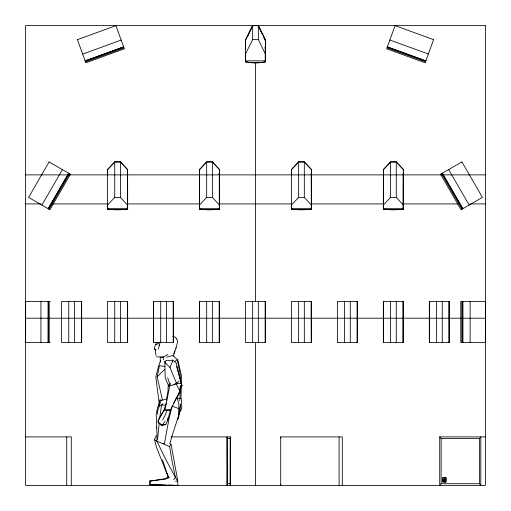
<?xml version="1.0" encoding="UTF-8"?>
<svg xmlns="http://www.w3.org/2000/svg" width="511" height="511" viewBox="0 0 511 511"><rect width="100%" height="100%" fill="white"/><g stroke="black" fill="none" stroke-linecap="round" stroke-linejoin="round"><path stroke-width="0.77" d="M265.19 60.886L265.401 61.869A50.41 47.37 0 0 1 255.404 62.815A50.41 47.37 0 0 1 245.421 61.799L245.676 60.815M245.421 49.203L245.523 48.206M245.427 48.155L245.452 40.011L252.658 25.627L258.342 25.627L265.548 40.011L265.579 61.799A50.41 47.37 0 0 1 255.596 62.815A50.41 47.37 0 0 1 245.599 61.869M265.401 49.28L265.433 41.001L263.817 37.507M245.567 40.082L252.658 25.646L258.342 25.633L265.433 40.082L265.254 60.898M265.401 47.862L265.19 46.878M107.495 173.714L107.572 173.229M107.502 173.191L107.527 169.575L114.732 161.917L120.417 161.917L127.622 169.575L127.399 173.191M127.328 208.705L127.265 206.335L127.475 209.223A50.41 25.205 0 0 1 117.479 209.727A50.41 25.205 0 0 1 107.495 209.184L107.751 208.66M127.495 171.057L127.507 169.614L120.417 161.93L114.732 161.917L107.642 169.614M114.732 161.917L114.732 197.393L107.527 205.045L107.502 208.66L127.475 208.699L127.507 169.614M199.443 173.714L199.552 173.216M199.475 169.575L199.443 209.184A50.41 25.205 0 0 0 209.433 209.727A50.41 25.205 0 0 0 219.423 209.223L219.455 169.614L212.365 161.93L206.68 161.917L199.475 169.575L199.45 208.66L219.43 208.699L219.455 205.083L212.365 197.399L212.365 161.93L206.68 161.93L199.597 169.614M199.443 209.184L199.699 208.66M291.398 173.714L291.526 173.21M291.398 173.191L291.43 169.575L298.635 161.917L304.32 161.917L311.525 169.575L311.557 173.714M311.371 173.753L311.193 173.229L311.371 209.223A50.41 25.205 0 0 1 301.381 209.727A50.41 25.205 0 0 1 291.398 209.184L291.653 208.66M291.545 169.614L298.635 161.93L304.32 161.93L311.403 169.614L311.378 208.807M383.346 173.714L383.505 173.197M403.505 173.714L403.473 169.575L396.268 161.917L390.583 161.93L383.378 169.575L383.601 173.191M383.505 206.533L383.493 169.614L390.583 161.93L396.268 161.93L403.358 169.614L403.326 209.223A50.41 25.205 0 0 1 393.329 209.727A50.41 25.205 0 0 1 383.346 209.184L383.601 208.66M403.358 169.614L403.326 208.699L383.352 208.66L383.378 205.045L390.583 197.393L390.583 161.917M219.423 173.753L219.276 173.235L219.308 208.712M403.326 173.753L403.281 173.274L403.326 209.223M181.367 384.246L181.514 375.904L177.707 359.457L174.206 361.814M180.102 388.596L182.05 385.613L181.252 383.665L176.487 383.148L169.965 367.454L172.75 360.97L166.995 360.249L164.836 361.296L165.162 377.527L168.675 386.195M177.202 419.014L178.537 418.26L178.856 404.45L177.374 398.114L175.982 398.235M180.996 398.471L181.335 385.76M177.068 479.97L177.643 480.18L177.969 485.386L149.34 484.658L149.455 481.145L163.718 478.96L168.547 477.268M179.731 400.656L180.466 387.619M155.389 353.478L155.58 350.201L156.072 349.748L154.405 348.892L154.948 346.075L156.072 343.692L156.347 344.67L157.394 344.063M227.191 483.713L227.082 485.386L227.082 436.905L227.191 483.713L230.186 483.713L230.295 485.386L230.295 436.905L171.064 436.905M230.186 483.713L230.295 436.905M280.782 484.275L280.705 485.386L280.705 436.905L342.306 436.905L342.306 485.386M157.586 439.473L159.196 423.025M173.683 356.122L173.925 353.733L176.097 347.704M159.771 417.666L161.546 405.012L162.977 403.486M180.415 386.821L179.7 392.742L173.523 403.441M166.26 402.968L164.395 410.244L166.778 410.684L170.374 410.333L179.827 391.049L180.581 385.281M156.168 343.009L156.264 342.319L158.825 343.788M164.395 410.244L166.861 400.803L170.259 383.09M164.944 408.346L159.177 418.675L157.963 421.32L158.18 422.482L161.489 425.388L165.8 424.647L167.582 420.694L168.023 417.794M178.537 418.26L180.696 403.99L179.597 409.17M166.343 400.266L168.01 390.972L168.132 386.572L169.269 383.748M158.493 406.826L159.815 399.864L160.326 399.685L160.984 400.535L157.292 412.102L157.918 414.351M162.389 399.902L157.164 376.831L159.426 365.748L164.516 366.387M158.295 349.096L160.294 341.814M167.582 420.694L170.636 409.528L167.04 409.879L164.657 409.439L159.068 418.63L158.18 422.482L162.434 425.082L165.289 421.077M169.907 443.931C172.667 432.146 177.573 421.013 180.076 409.177L172.201 406.06L169.294 417.41L164.395 443.72L162.977 443.305M167.04 409.879L165.417 414.632L162.626 419.972M160.569 360.504L158.321 366.955L155.81 376.939L159.081 402.655M175.963 348.163L177.662 341.629L176.64 338.64M433.59 39.634L425.152 62.815L386.661 48.807L395.099 25.627L433.584 39.654M173.925 353.733L174.947 350.948M180.242 411.975L181.833 407.682L181.271 398.752L179.431 398.388M158.659 404.904L159.56 402.789M177.739 480.736L175.401 477.306L172.066 461.171L169.626 446.665L170.214 445.368L171.166 444.742L177.739 480.736L175.669 481.464M247.746 36.051L252.658 25.614L252.658 39.634L245.452 54.019L245.427 60.815L265.401 60.886L265.433 54.096L258.342 39.654L258.342 25.627L262.207 34.013M168.981 477.97L168.113 476.693L156.283 446.755L154.501 439.307L156.27 435.679L156.96 436.598L156.883 441.127L165.743 459.415L175.401 477.306L173.727 479.842M178.473 415.277L179.348 413.603M49.082 161.93L28.578 197.393L49.944 209.727L70.422 174.251L49.062 161.917M41.908 205.083L62.387 169.614M48.168 208.699L68.704 173.261M48.328 208.795L68.755 173.286M48.353 208.807L68.838 173.338M49.075 209.223L69.553 173.753M439.722 436.905L441.14 438.579L441.14 483.713L439.722 485.386L439.722 436.905L485.373 436.905M479.388 438.579L480.806 436.905L480.806 485.386L479.388 483.713L479.388 438.579L441.14 438.579M169.824 385.958L176.282 383.965L178.901 381.142M199.475 205.045L206.68 197.393L206.68 161.917M298.635 161.917L298.635 197.393L291.43 205.045L291.398 208.66L311.378 208.699L311.403 205.083L304.32 197.399L304.32 161.93M157.164 376.831L164.721 369.402M107.719 208.744L107.674 209.223A50.41 25.205 0 0 0 117.671 209.727A50.41 25.205 0 0 0 127.654 209.184L127.622 169.575M199.667 208.744L199.629 209.223A50.41 25.205 0 0 0 209.619 209.727A50.41 25.205 0 0 0 219.602 209.184L219.57 169.575L212.365 161.917M291.615 208.744L291.577 209.223A50.41 25.205 0 0 0 301.567 209.727A50.41 25.205 0 0 0 310.733 209.267M383.569 208.744L383.525 209.223A50.41 25.205 0 0 0 393.521 209.727A50.41 25.205 0 0 0 402.681 209.267M159.004 345.449L159.477 345.097M461.938 161.917L440.578 174.251L461.056 209.727L482.422 197.393L461.918 161.93M167.991 354.398L163.373 357.017L160.199 357.502L160.384 362.05M173.778 384.566L176.487 383.148M169.25 477.555L165.168 479.171L149.455 481.145M77.417 39.654L115.908 25.646L124.339 48.807L85.848 62.815L77.41 39.634M82.673 54.096L121.164 40.082M85.152 60.898L123.643 46.903M85.171 60.95L123.688 47.018L85.222 61.09M85.503 61.869L123.994 47.862M166.522 357.189L172.961 355.496L177.291 359.565L180.166 374.665L180.37 380.752M161.489 425.388L163.258 424.897M160.984 400.535L166.235 399.104M156.507 356.863L163.373 357.017L163.405 359.687M163.852 424.737L165.8 424.647M265.573 46.808L265.579 47.791A50.41 47.37 0 0 1 264.755 47.945M219.602 173.191L219.602 173.714A50.41 25.205 0 0 1 218.785 173.797M127.399 208.66L127.622 205.045M25.627 174.877L485.373 174.877M25.627 203.921L40.791 203.921M52.761 203.921L107.834 203.921M127.788 203.921L199.629 203.921M219.583 203.921L291.417 203.921M311.371 203.921L383.212 203.921M403.166 203.921L458.239 203.921M470.209 203.921L485.373 203.921M50.219 301.484L25.55 301.484L25.569 342.447L50.219 342.447M199.443 301.484L219.602 301.484L219.602 342.447L199.443 342.447L199.443 301.484L199.475 342.447M265.579 301.484L245.421 301.484L245.452 342.447L265.579 342.447L265.579 301.484L265.548 342.447M25.627 318.206L485.373 318.206M173.625 336.142L173.625 301.484L153.472 301.484L153.472 342.447L173.478 342.447L173.453 301.484M337.369 342.447L357.528 342.447L357.528 301.484L337.369 301.484L337.401 342.447M25.627 436.905L71.278 436.905L71.278 485.386M227.191 438.579L230.186 438.579M446.026 477.945L442.628 477.945L442.628 479.912L446.026 479.912M444.359 479.995L446.026 479.995M227.574 481.962L227.44 477.945M446.026 481.962L444.359 481.962L444.359 477.945L444.289 479.912M441.14 483.713L479.388 483.713M390.583 197.393L396.268 197.399L403.358 205.083M298.635 197.393L304.32 197.399M206.68 197.393L212.365 197.399M114.732 197.393L120.417 197.399L127.507 205.083M252.658 39.634L258.342 39.654M149.34 484.658L165.27 485.111M168.266 485.195L177.969 485.386M166.037 405.21L161.546 405.012L157.727 406.73L156.238 414.031L156.736 428.065M177.374 398.114L178.824 398.267M403.179 208.705L403.262 173.261M169.595 410.212L170.374 410.333M127.495 173.197L127.654 173.714M127.495 208.673L127.654 209.184M219.475 208.68L219.602 209.184M389.861 40.011L428.352 54.019M387.389 46.808L425.88 60.815M387.306 47.044L425.797 61.052M387.031 47.791L425.522 61.799M172.673 336.2L175.509 337.254L176.359 338.857M311.448 208.686L311.557 209.184L311.525 169.575M169.626 446.665L156.883 441.127L155.235 440.31L154.501 439.307M403.428 208.699L403.505 209.184L403.473 169.575M170.01 443.957L171.166 444.742M265.477 60.866L265.579 61.799M155.58 350.201L154.405 348.892M166.235 363.787L169.965 367.454M448.677 169.575L469.162 205.045M442.417 173.191L462.896 208.66M442.2 173.312L462.679 208.788M441.51 173.714L461.995 209.184M172.75 360.97L172.143 359.91L176.059 362.593L181.252 383.665M176.282 383.965L179.827 391.049M164.836 361.296L165.915 363.941M162.46 459.759L168.113 476.693M176.563 366.393L182.05 385.613M167.665 377.661L169.939 384.898M167.218 473.518L168.138 476.463M155.778 353.855L156.174 355.509M280.705 436.905L280.782 438.016M156.692 427.573L157.018 435.532M150.406 481.215L150.451 484.76M403.473 205.045L403.498 208.66M383.493 169.614L383.505 171.057M311.525 205.045L311.55 208.66M219.602 208.66L219.57 169.575M265.573 60.815L265.548 40.011M470.139 301.484L470.139 342.447M462.909 301.484L462.909 342.447M462.659 301.484L462.659 342.447M461.861 301.484L461.861 342.447M449.329 301.484L449.329 342.447M449.278 301.484L449.303 342.447M449.182 301.484L449.214 342.447M449.092 301.484L449.092 342.447M442.245 301.484L442.245 342.447M436.56 301.484L436.56 342.447M429.47 301.484L429.47 342.447M403.358 301.484L403.358 342.447M403.326 301.484L403.236 342.447L403.211 301.484M403.115 301.484L403.115 342.447M396.268 161.93L396.268 197.399M396.268 301.484L396.268 342.447M390.583 301.484L390.583 342.447M383.493 301.484L383.493 342.447M383.378 169.575L383.346 209.184M357.355 301.484L357.355 342.447M357.259 301.484L357.342 342.447M357.234 301.484L357.144 342.447M350.291 301.484L350.291 342.447M344.606 301.484L344.606 342.447M339.093 436.905L339.093 485.386M311.403 169.614L311.371 209.223M311.403 301.484L311.378 342.447L311.314 301.484M311.167 301.484L311.225 342.447M304.32 301.484L304.32 342.447M298.635 301.484L298.635 342.447M291.43 169.575L291.398 209.184M265.433 40.082L265.401 61.869M265.433 301.484L265.401 342.447M265.286 46.903L265.356 60.975M265.311 301.484L265.286 342.447M265.222 301.484L265.254 342.447M258.342 301.484L258.342 342.447M255.5 62.304L255.5 301.464M255.5 343.283L255.5 485.386M252.658 301.484L252.658 342.447M245.452 40.011L245.421 61.799M219.57 301.484L219.57 342.447M219.455 169.614L219.423 209.223M219.455 301.484L219.385 342.447M219.36 342.447L219.276 301.484L219.219 342.447M212.365 301.484L212.365 342.447M206.68 301.484L206.68 342.447M173.299 301.484L173.331 342.447M173.242 301.484L173.267 342.447M166.394 301.484L166.394 342.447M160.71 301.484L160.71 342.447M153.504 301.484L153.472 342.447M127.507 301.484L127.507 342.447M127.475 206.067L127.475 209.223M120.417 161.93L120.417 197.399M120.417 301.484L120.417 342.447M114.732 301.484L114.732 342.447M107.527 169.575L107.495 209.184M81.53 301.484L81.53 342.447M74.44 301.484L74.44 342.447M68.755 301.484L68.755 342.447M66.711 436.905L66.711 485.386M49.216 301.484L49.216 342.447M48.385 301.484L48.321 342.447M48.289 301.484L48.258 342.447M48.168 301.484L48.181 342.447M40.937 301.484L40.937 342.447M227.312 480.602C227.325 484.083 227.555 478.864 227.312 480.602M442.692 480.602L442.871 481.675L444.046 481.675L444.046 480.283L443.459 479.995L442.692 480.602M485.373 25.633L25.627 25.633L25.627 485.386L485.373 485.386L485.373 25.633M81.677 301.484L61.518 301.484L61.518 342.447L81.677 342.447L81.677 301.484M127.654 301.484L107.495 301.484L107.502 342.447L127.654 342.447L127.654 301.484M311.557 301.484L291.398 301.484L291.398 342.447L311.557 342.447L311.55 301.484M403.505 301.484L383.346 301.484L383.352 342.447L403.505 342.447L403.498 301.484M449.482 301.484L429.323 301.484L429.323 342.447L449.482 342.447L449.45 301.484M485.45 301.484L460.781 301.484L460.781 342.447L485.45 342.447L485.431 301.484M227.58 477.862L227.299 482.045L227.58 477.862M446.097 477.862L442.558 477.862L442.558 482.045L446.097 482.045L446.097 477.862"/></g></svg>
